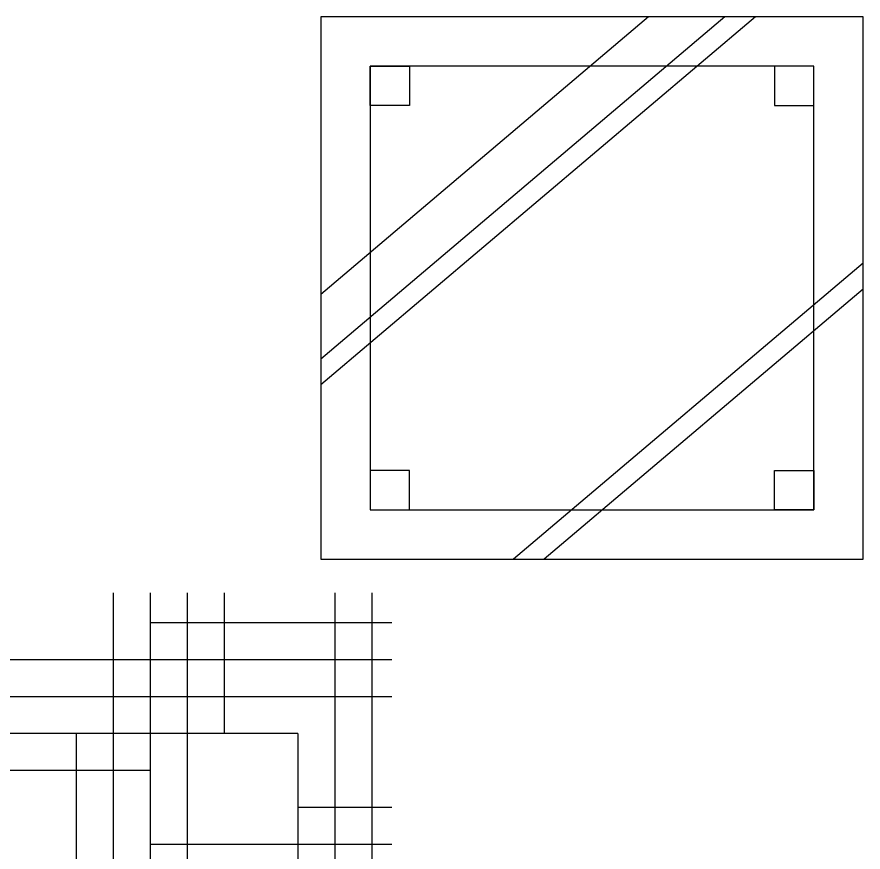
# Model space of a CAD drawing. Header units: millimetres. Extents: x -30782 to 40110, y 35885 to 73818.
# Drawn here: x 9110 to 9968, y 70129 to 70976 of the extents above; entities that cross this region are included whole.
import ezdxf

# ---------------------------------------------------------------- set-up
doc = ezdxf.new("R2010")
doc.units = ezdxf.units.MM

# ---------------------------------------------------------------- blocks, each defined once
blk = doc.blocks.new('A$C107E516A')
for p, q in [((3451.89, 2433.07, -685.71), (2901.89, 2433.07, -685.71)), ((3234.33, 2433.07, -685.71), (2901.89, 2151.48, -685.71)), ((3311.69, 2433.07, -685.71), (2901.89, 2085.95, -685.71)), ((3342.63, 2433.07, -685.71), (2901.89, 2059.74, -685.71)), ((2901.89, 2433.07, -685.71), (2901.89, 1883.07, -685.71)), ((3451.89, 1883.07, -685.71), (3451.89, 2433.07, -685.71)), ((3401.89, 2383.07, -685.71), (2951.89, 2383.07, -685.71)), ((2951.89, 2383.07, -685.71), (2951.89, 1933.07, -685.71)), ((2951.89, 2343.07, -685.71), (2951.89, 2383.07, -685.71)), ((2951.89, 2383.07, -685.71), (2991.89, 2383.07, -685.71)), ((2991.89, 2383.07, -685.71), (2991.89, 2343.07, -685.71)), ((3361.89, 2383.07, -685.71), (3361.89, 2343.07, -685.71)), ((3401.89, 2383.07, -685.71), (3361.89, 2383.07, -685.71)), ((3401.89, 1933.07, -685.71), (3401.89, 2383.07, -685.71)), ((3401.89, 2343.07, -685.71), (3401.89, 2383.07, -685.71)), ((2991.89, 2343.07, -685.71), (2951.89, 2343.07, -685.71)), ((3361.89, 2343.07, -685.71), (3401.89, 2343.07, -685.71)), ((3451.89, 2183.27, -685.71), (3097.46, 1883.07, -685.71)), ((3451.89, 2157.06, -685.71), (3128.41, 1883.07, -685.71)), ((2991.89, 1973.07, -685.71), (2951.89, 1973.07, -685.71)), ((2951.89, 1973.07, -685.71), (2951.89, 1933.07, -685.71)), ((2991.89, 1933.07, -685.71), (2991.89, 1973.07, -685.71)), ((3361.89, 1933.07, -685.71), (3361.89, 1973.07, -685.71)), ((3361.89, 1973.07, -685.71), (3401.89, 1973.07, -685.71)), ((3401.89, 1973.07, -685.71), (3401.89, 1933.07, -685.71)), ((2951.89, 1933.07, -685.71), (3401.89, 1933.07, -685.71)), ((2951.89, 1933.07, -685.71), (2991.89, 1933.07, -685.71)), ((3401.89, 1933.07, -685.71), (3361.89, 1933.07, -685.71)), ((2901.89, 1883.07, -685.71), (3451.89, 1883.07, -685.71)), ((2691.23, 1848.94, -685.71), (2691.23, 1256.06, -685.71)), ((2728.73, 1848.94, -685.71), (2728.73, 1406.06, -685.71)), ((2766.23, 1848.94, -685.71), (2766.23, 1556.06, -685.71)), ((2803.73, 1848.94, -685.71), (2803.73, 1706.06, -685.71)), ((2916.23, 1848.94, -685.71), (2916.23, 1256.06, -685.71)), ((2953.73, 1848.94, -685.71), (2953.73, 1525.28, -685.71)), ((2973.94, 1818.56, -685.71), (2728.73, 1818.56, -685.71)), ((2973.94, 1781.06, -685.71), (2578.73, 1781.06, -685.71)), ((2973.94, 1743.56, -685.71), (2552.16, 1743.56, -685.71)), ((2878.73, 1706.06, -685.71), (2278.73, 1706.06, -685.71)), ((2653.73, 1706.06, -685.71), (2653.73, 1548.94, -685.71)), ((2878.73, 1706.06, -685.71), (2878.73, 1106.06, -685.71)), ((2728.73, 1668.56, -685.71), (2128.73, 1668.56, -685.71)), ((2973.94, 1631.06, -685.71), (2878.73, 1631.06, -685.71)), ((2973.94, 1593.56, -685.71), (2728.73, 1593.56, -685.71))]:
    blk.add_line(p, q)

msp = doc.modelspace()

# ---------------------------------------------------------------- block references
msp.add_blockref('A$C107E516A', (6516.12, 68543.37))

doc.saveas('drawing.dxf')
